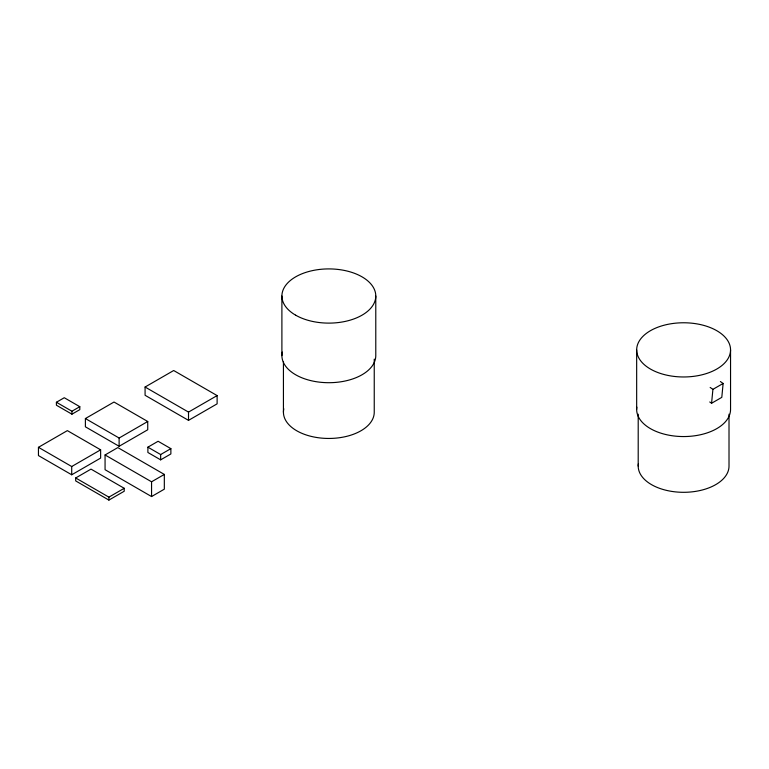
<?xml version="1.0" encoding="UTF-8"?>
<svg xmlns="http://www.w3.org/2000/svg" width="769" height="769" viewBox="0 0 769 769"><rect width="100%" height="100%" fill="white"/><g stroke="black" fill="none" stroke-linecap="round" stroke-linejoin="round"><path stroke-width="1.15" d="M709.749 401.976L711.575 403.254L712.911 389.354L723.129 383.462L720.38 381.539M723.129 383.462L721.793 397.352L711.575 403.254M56.406 402.264L64.269 397.727L79.803 406.695L79.803 409.646L71.94 414.183L56.406 405.215L56.406 402.264L71.94 411.232L79.803 406.695M85.397 418.547L114.014 402.033L147.735 421.499L147.735 429.765L119.118 446.28L85.397 426.814L85.397 418.547L119.118 438.022L147.735 421.499M38.45 447.318L67.364 430.621L100.633 449.827L100.633 458.084L71.709 474.781L38.45 455.575L38.45 447.318L71.709 466.523L100.633 449.827M145.081 387.028L173.688 370.514L217.118 395.583L217.118 403.84L188.511 420.364L145.081 395.285L145.081 387.028L188.511 412.097L217.118 395.583M105.065 454.96L117.84 447.587L164.326 474.425L164.326 489.171L151.56 496.553L105.065 469.705L105.065 454.96L151.56 481.798L164.326 474.425M75.689 477.972L91.011 469.119L124.222 488.296L124.222 491.237L108.9 500.09L75.689 480.913L75.689 477.972L108.9 497.139L124.222 488.296M147.888 447.173L158.106 441.271L170.872 448.644L170.872 453.95L160.654 459.852L147.888 452.48L147.888 447.173L160.654 454.546L170.872 448.644M710.162 387.441L712.911 389.354M730.55 349.876A46.947 27.107 0 0 1 660.129 373.34A46.947 27.107 0 0 1 660.129 326.402A46.947 27.107 0 0 1 730.55 349.876L730.55 409.454A46.947 27.107 0 0 1 681.565 436.532A46.947 27.107 0 0 1 636.838 407.099M729.012 414.174L729.012 466.091A45.409 26.213 0 0 1 681.632 492.285A45.409 26.213 0 0 1 638.376 463.813M638.203 414.174L638.203 466.091M636.665 349.876L636.665 409.454M375.781 296.017L375.781 355.595A46.947 27.107 0 0 1 325.768 382.645A46.947 27.107 0 0 1 282.3 352.058M374.243 359.142L374.243 412.232A45.409 26.213 0 0 1 325.873 438.397A45.409 26.213 0 0 1 283.828 408.81M283.434 361.497L283.434 412.232M281.896 296.017L281.896 355.595M188.511 412.097L188.511 420.364M160.654 454.546L160.654 459.852M151.56 481.798L151.56 496.553M119.118 438.022L119.118 446.28M108.9 497.139L108.9 500.09M71.94 411.232L71.94 414.183M71.709 466.523L71.709 474.781M295.642 315.175A46.947 27.107 0 0 0 374.186 303.024A46.947 27.107 0 0 0 316.693 269.832A46.947 27.107 0 0 0 295.642 315.175"/></g></svg>
